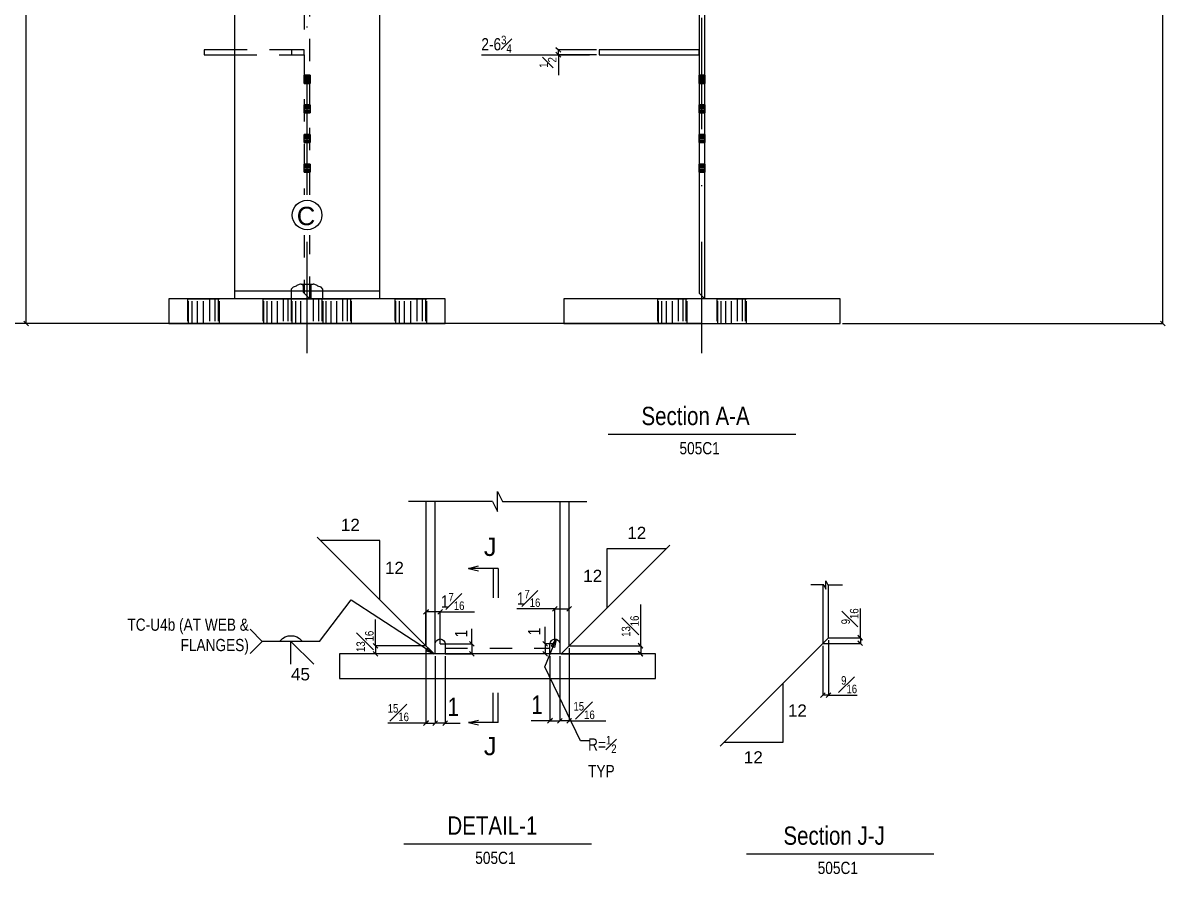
# Model space of a CAD drawing. Extents: x -282 to 52, y -129 to 139.
# Drawn here: x -126.1 to -10.3, y -95.8 to -9.5 of the extents above; entities that cross this region are included whole.
import ezdxf
from ezdxf.enums import TextEntityAlignment as Align

# ---------------------------------------------------------------- set-up
doc = ezdxf.new("R2010")
doc.units = 0
doc.header["$LTSCALE"] = 112.931405
doc.header["$MEASUREMENT"] = 0
doc.linetypes.add('SDS2_5', pattern=[0.04, 0.02, -0.02])
doc.linetypes.add('SDS2_6', pattern=[0.2, 0.1, -0.05, 0, -0.05])
for name, color, linetype in [('OUTLINE', 7, 'CONTINUOUS'), ('SYSTEM_ANNOTATION', 7, 'CONTINUOUS'), ('USER_ANNOTATION', 7, 'CONTINUOUS')]:
    doc.layers.add(name, color=color, linetype=linetype)
doc.styles.add('ARIAL', font='arial.ttf', dxfattribs={"height": 0.2})
doc.styles.add('ARIAL_1', font='arial.ttf', dxfattribs={"width": 0.8, "height": 0.2})

msp = doc.modelspace()

# ---------------------------------------------------------------- linework, layer by layer
at = {"layer": 'OUTLINE', "color": 2, "linetype": 'CONTINUOUS'}
for p, q in [((-104.61, 98.12), (-104.61, -36.69)), ((-89.91, -36.69), (-89.91, 98.12)), ((-56.97, -37.5), (-56.97, 98.12)), ((-57.56, 45.25), (-57.56, -36.91)), ((-107.68, -12.25), (-107.68, -12.75)), ((-104.61, -12.25), (-107.68, -12.25)), ((-67.68, -12.25), (-67.68, -12.75)), ((-57.56, -12.25), (-67.68, -12.25)), ((-57.56, -12.75), (-57.56, -12.25)), ((-107.68, -12.75), (-104.61, -12.75)), ((-67.68, -12.75), (-57.56, -12.75)), ((-97.56, -14.84), (-97.56, -14.84)), ((-96.96, -14.84), (-96.97, -14.84)), ((-57.56, -14.84), (-57.56, -14.84)), ((-56.96, -14.84), (-56.97, -14.84)), ((-97.56, -15.66), (-97.56, -15.66)), ((-96.97, -15.66), (-96.96, -15.66)), ((-57.56, -15.66), (-57.56, -15.66)), ((-56.97, -15.66), (-56.96, -15.66)), ((-97.56, -17.84), (-97.56, -17.84)), ((-96.96, -17.84), (-96.97, -17.84)), ((-57.56, -17.84), (-57.56, -17.84)), ((-56.96, -17.84), (-56.97, -17.84)), ((-97.56, -18.66), (-97.56, -18.66)), ((-96.97, -18.66), (-96.96, -18.66)), ((-57.56, -18.66), (-57.56, -18.66)), ((-56.97, -18.66), (-56.96, -18.66)), ((-97.56, -20.84), (-97.56, -20.84)), ((-97.56, -21.66), (-97.56, -21.66)), ((-96.96, -20.84), (-96.97, -20.84)), ((-96.97, -21.66), (-96.96, -21.66)), ((-57.56, -20.84), (-57.56, -20.84)), ((-57.56, -21.66), (-57.56, -21.66)), ((-56.96, -20.84), (-56.97, -20.84)), ((-56.97, -21.66), (-56.96, -21.66)), ((-97.56, -23.84), (-97.56, -23.84)), ((-96.96, -23.84), (-96.97, -23.84)), ((-57.56, -23.84), (-57.56, -23.84)), ((-56.96, -23.84), (-56.97, -23.84)), ((-97.56, -24.66), (-97.56, -24.66)), ((-96.97, -24.66), (-96.96, -24.66)), ((-57.56, -24.66), (-57.56, -24.66)), ((-56.97, -24.66), (-56.96, -24.66)), ((-104.61, -36.69), (-89.91, -36.69)), ((-104.61, -36.69), (-104.61, -37.5)), ((-89.91, -37.5), (-89.91, -36.69)), ((-57.56, -36.91), (-56.97, -37.5)), ((-111.26, -37.5), (-111.26, -40)), ((-83.26, -37.5), (-111.26, -37.5)), ((-109.39, -37.49), (-109.39, -37.5)), ((-106.14, -37.5), (-106.14, -37.49)), ((-101.76, -37.49), (-101.76, -37.5)), ((-98.89, -37.49), (-98.89, -37.5)), ((-98.76, -37.5), (-98.76, -37.49)), ((-95.76, -37.49), (-95.76, -37.5)), ((-95.64, -37.5), (-95.64, -37.49)), ((-92.76, -37.5), (-92.76, -37.49)), ((-88.39, -37.49), (-88.39, -37.5)), ((-85.14, -37.5), (-85.14, -37.49)), ((-83.26, -40), (-83.26, -37.5)), ((-71.26, -37.5), (-71.26, -40)), ((-43.26, -37.5), (-71.26, -37.5)), ((-61.76, -37.49), (-61.76, -37.5)), ((-58.76, -37.5), (-58.76, -37.49)), ((-55.76, -37.49), (-55.76, -37.5)), ((-52.76, -37.5), (-52.76, -37.49)), ((-43.26, -40), (-43.26, -37.5)), ((-111.26, -40), (-83.26, -40)), ((-109.39, -40), (-109.39, -40.01)), ((-106.14, -40.01), (-106.14, -40)), ((-101.76, -40), (-101.76, -40.01)), ((-98.89, -40), (-98.89, -40.01)), ((-98.76, -40.01), (-98.76, -40)), ((-95.76, -40), (-95.76, -40.01)), ((-95.64, -40.01), (-95.64, -40)), ((-92.76, -40.01), (-92.76, -40)), ((-88.39, -40), (-88.39, -40.01)), ((-85.14, -40.01), (-85.14, -40)), ((-71.26, -40), (-43.26, -40)), ((-61.76, -40), (-61.76, -40.01)), ((-58.76, -40.01), (-58.76, -40)), ((-55.76, -40), (-55.76, -40.01)), ((-52.76, -40.01), (-52.76, -40))]:
    msp.add_line(p, q, dxfattribs=at)
at = {"layer": 'OUTLINE', "color": 1, "linetype": 'SDS2_5'}
for p, q in [((-97.56, 14.65), (-97.56, -12.25)), ((-96.97, -26.95), (-96.97, 14.65)), ((-98.81, -12.25), (-104.61, -12.25)), ((-98.81, -12.75), (-98.81, -12.25)), ((-97.56, -12.25), (-98.81, -12.25)), ((-97.56, -12.75), (-97.56, -12.25)), ((-104.61, -12.75), (-98.81, -12.75)), ((-98.81, -12.75), (-97.56, -12.75)), ((-97.56, -12.75), (-97.56, -26.95)), ((-97.56, -14.87), (-97.56, -14.84)), ((-96.97, -14.84), (-97.56, -14.84)), ((-97.56, -14.96), (-97.56, -14.87)), ((-97.56, -14.87), (-97.56, -14.87)), ((-97.56, -14.87), (-96.97, -14.87)), ((-97.56, -15.09), (-97.56, -14.96)), ((-97.56, -14.96), (-97.56, -14.96)), ((-97.56, -14.96), (-96.97, -14.96)), ((-96.97, -14.87), (-96.96, -14.87)), ((-96.97, -14.96), (-96.96, -14.96)), ((-96.96, -14.84), (-96.96, -14.87)), ((-96.96, -14.87), (-96.96, -14.96)), ((-96.96, -14.96), (-96.96, -15.09)), ((-57.56, -14.87), (-57.56, -14.84)), ((-56.97, -14.84), (-57.56, -14.84)), ((-57.56, -14.96), (-57.56, -14.87)), ((-57.56, -14.87), (-57.56, -14.87)), ((-57.56, -14.87), (-56.97, -14.87)), ((-57.56, -15.09), (-57.56, -14.96)), ((-57.56, -14.96), (-57.56, -14.96)), ((-57.56, -14.96), (-56.97, -14.96)), ((-56.97, -14.87), (-56.96, -14.87)), ((-56.97, -14.96), (-56.96, -14.96)), ((-56.96, -14.84), (-56.96, -14.87)), ((-56.96, -14.87), (-56.96, -14.96)), ((-56.96, -14.96), (-56.96, -15.09)), ((-97.56, -15.25), (-97.56, -15.09)), ((-97.56, -15.09), (-97.56, -15.09)), ((-97.56, -15.09), (-96.97, -15.09)), ((-96.97, -15.25), (-97.56, -15.25)), ((-97.56, -15.25), (-97.56, -15.25)), ((-97.56, -15.41), (-97.56, -15.25)), ((-97.56, -15.54), (-97.56, -15.41)), ((-96.97, -15.41), (-97.56, -15.41)), ((-97.56, -15.41), (-97.56, -15.41)), ((-97.56, -15.63), (-97.56, -15.54)), ((-96.97, -15.54), (-97.56, -15.54)), ((-97.56, -15.54), (-97.56, -15.54)), ((-97.56, -15.66), (-97.56, -15.63)), ((-96.97, -15.63), (-97.56, -15.63)), ((-97.56, -15.63), (-97.56, -15.63)), ((-97.56, -15.66), (-96.97, -15.66)), ((-96.97, -15.09), (-96.96, -15.09)), ((-96.96, -15.25), (-96.97, -15.25)), ((-96.96, -15.41), (-96.97, -15.41)), ((-96.96, -15.54), (-96.97, -15.54)), ((-96.96, -15.63), (-96.97, -15.63)), ((-96.96, -15.09), (-96.96, -15.25)), ((-96.96, -15.25), (-96.96, -15.41)), ((-96.96, -15.41), (-96.96, -15.54)), ((-96.96, -15.54), (-96.96, -15.63)), ((-96.96, -15.63), (-96.96, -15.66)), ((-57.56, -15.25), (-57.56, -15.09)), ((-57.56, -15.09), (-57.56, -15.09)), ((-57.56, -15.09), (-56.97, -15.09)), ((-56.97, -15.25), (-57.56, -15.25)), ((-57.56, -15.25), (-57.56, -15.25)), ((-57.56, -15.41), (-57.56, -15.25)), ((-57.56, -15.54), (-57.56, -15.41)), ((-56.97, -15.41), (-57.56, -15.41)), ((-57.56, -15.41), (-57.56, -15.41)), ((-57.56, -15.63), (-57.56, -15.54)), ((-56.97, -15.54), (-57.56, -15.54)), ((-57.56, -15.54), (-57.56, -15.54)), ((-57.56, -15.66), (-57.56, -15.63)), ((-56.97, -15.63), (-57.56, -15.63)), ((-57.56, -15.63), (-57.56, -15.63)), ((-57.56, -15.66), (-56.97, -15.66)), ((-56.97, -15.09), (-56.96, -15.09)), ((-56.96, -15.25), (-56.97, -15.25)), ((-56.96, -15.41), (-56.97, -15.41)), ((-56.96, -15.54), (-56.97, -15.54)), ((-56.96, -15.63), (-56.97, -15.63)), ((-56.96, -15.09), (-56.96, -15.25)), ((-56.96, -15.25), (-56.96, -15.41)), ((-56.96, -15.41), (-56.96, -15.54)), ((-56.96, -15.54), (-56.96, -15.63)), ((-56.96, -15.63), (-56.96, -15.66)), ((-97.56, -17.87), (-97.56, -17.84)), ((-96.97, -17.84), (-97.56, -17.84)), ((-97.56, -17.96), (-97.56, -17.87)), ((-97.56, -17.87), (-97.56, -17.87)), ((-97.56, -17.87), (-96.97, -17.87)), ((-97.56, -18.09), (-97.56, -17.96)), ((-97.56, -17.96), (-97.56, -17.96)), ((-97.56, -17.96), (-96.97, -17.96)), ((-97.56, -18.25), (-97.56, -18.09)), ((-97.56, -18.09), (-97.56, -18.09)), ((-97.56, -18.09), (-96.97, -18.09)), ((-96.97, -18.25), (-97.56, -18.25)), ((-97.56, -18.25), (-97.56, -18.25)), ((-97.56, -18.41), (-97.56, -18.25)), ((-97.56, -18.54), (-97.56, -18.41)), ((-96.97, -18.41), (-97.56, -18.41)), ((-97.56, -18.41), (-97.56, -18.41)), ((-96.97, -17.87), (-96.96, -17.87)), ((-96.97, -17.96), (-96.96, -17.96)), ((-96.97, -18.09), (-96.96, -18.09)), ((-96.96, -18.25), (-96.97, -18.25)), ((-96.96, -18.41), (-96.97, -18.41)), ((-96.96, -17.84), (-96.96, -17.87)), ((-96.96, -17.87), (-96.96, -17.96)), ((-96.96, -17.96), (-96.96, -18.09)), ((-96.96, -18.09), (-96.96, -18.25)), ((-96.96, -18.25), (-96.96, -18.41)), ((-96.96, -18.41), (-96.96, -18.54)), ((-57.56, -17.87), (-57.56, -17.84)), ((-56.97, -17.84), (-57.56, -17.84)), ((-57.56, -17.96), (-57.56, -17.87)), ((-57.56, -17.87), (-57.56, -17.87)), ((-57.56, -17.87), (-56.97, -17.87)), ((-57.56, -18.09), (-57.56, -17.96)), ((-57.56, -17.96), (-57.56, -17.96)), ((-57.56, -17.96), (-56.97, -17.96)), ((-57.56, -18.25), (-57.56, -18.09)), ((-57.56, -18.09), (-57.56, -18.09)), ((-57.56, -18.09), (-56.97, -18.09)), ((-56.97, -18.25), (-57.56, -18.25)), ((-57.56, -18.25), (-57.56, -18.25)), ((-57.56, -18.41), (-57.56, -18.25)), ((-57.56, -18.54), (-57.56, -18.41)), ((-56.97, -18.41), (-57.56, -18.41)), ((-57.56, -18.41), (-57.56, -18.41)), ((-56.97, -17.87), (-56.96, -17.87)), ((-56.97, -17.96), (-56.96, -17.96)), ((-56.97, -18.09), (-56.96, -18.09)), ((-56.96, -18.25), (-56.97, -18.25)), ((-56.96, -18.41), (-56.97, -18.41)), ((-56.96, -17.84), (-56.96, -17.87)), ((-56.96, -17.87), (-56.96, -17.96)), ((-56.96, -17.96), (-56.96, -18.09)), ((-56.96, -18.09), (-56.96, -18.25)), ((-56.96, -18.25), (-56.96, -18.41)), ((-56.96, -18.41), (-56.96, -18.54)), ((-97.56, -18.63), (-97.56, -18.54)), ((-96.97, -18.54), (-97.56, -18.54)), ((-97.56, -18.54), (-97.56, -18.54)), ((-97.56, -18.66), (-97.56, -18.63)), ((-96.97, -18.63), (-97.56, -18.63)), ((-97.56, -18.63), (-97.56, -18.63)), ((-97.56, -18.66), (-96.97, -18.66)), ((-96.96, -18.54), (-96.97, -18.54)), ((-96.96, -18.63), (-96.97, -18.63)), ((-96.96, -18.54), (-96.96, -18.63)), ((-96.96, -18.63), (-96.96, -18.66)), ((-57.56, -18.63), (-57.56, -18.54)), ((-56.97, -18.54), (-57.56, -18.54)), ((-57.56, -18.54), (-57.56, -18.54)), ((-57.56, -18.66), (-57.56, -18.63)), ((-56.97, -18.63), (-57.56, -18.63)), ((-57.56, -18.63), (-57.56, -18.63)), ((-57.56, -18.66), (-56.97, -18.66)), ((-56.96, -18.54), (-56.97, -18.54)), ((-56.96, -18.63), (-56.97, -18.63)), ((-56.96, -18.54), (-56.96, -18.63)), ((-56.96, -18.63), (-56.96, -18.66)), ((-97.56, -20.87), (-97.56, -20.84)), ((-96.97, -20.84), (-97.56, -20.84)), ((-97.56, -20.96), (-97.56, -20.87)), ((-97.56, -20.87), (-97.56, -20.87)), ((-97.56, -20.87), (-96.97, -20.87)), ((-97.56, -21.09), (-97.56, -20.96)), ((-97.56, -20.96), (-97.56, -20.96)), ((-97.56, -20.96), (-96.97, -20.96)), ((-97.56, -21.25), (-97.56, -21.09)), ((-97.56, -21.09), (-97.56, -21.09)), ((-97.56, -21.09), (-96.97, -21.09)), ((-96.97, -21.25), (-97.56, -21.25)), ((-97.56, -21.25), (-97.56, -21.25)), ((-97.56, -21.41), (-97.56, -21.25)), ((-97.56, -21.54), (-97.56, -21.41)), ((-96.97, -21.41), (-97.56, -21.41)), ((-97.56, -21.41), (-97.56, -21.41)), ((-97.56, -21.63), (-97.56, -21.54)), ((-96.97, -21.54), (-97.56, -21.54)), ((-97.56, -21.54), (-97.56, -21.54)), ((-97.56, -21.66), (-97.56, -21.63)), ((-96.97, -21.63), (-97.56, -21.63)), ((-97.56, -21.63), (-97.56, -21.63)), ((-97.56, -21.66), (-96.97, -21.66)), ((-96.97, -20.87), (-96.96, -20.87)), ((-96.97, -20.96), (-96.96, -20.96)), ((-96.97, -21.09), (-96.96, -21.09)), ((-96.96, -21.25), (-96.97, -21.25)), ((-96.96, -21.41), (-96.97, -21.41)), ((-96.96, -21.54), (-96.97, -21.54)), ((-96.96, -21.63), (-96.97, -21.63)), ((-96.96, -20.84), (-96.96, -20.87)), ((-96.96, -20.87), (-96.96, -20.96)), ((-96.96, -20.96), (-96.96, -21.09)), ((-96.96, -21.09), (-96.96, -21.25)), ((-96.96, -21.25), (-96.96, -21.41)), ((-96.96, -21.41), (-96.96, -21.54)), ((-96.96, -21.54), (-96.96, -21.63)), ((-96.96, -21.63), (-96.96, -21.66)), ((-57.56, -20.87), (-57.56, -20.84)), ((-56.97, -20.84), (-57.56, -20.84)), ((-57.56, -20.96), (-57.56, -20.87)), ((-57.56, -20.87), (-57.56, -20.87)), ((-57.56, -20.87), (-56.97, -20.87)), ((-57.56, -21.09), (-57.56, -20.96)), ((-57.56, -20.96), (-57.56, -20.96)), ((-57.56, -20.96), (-56.97, -20.96)), ((-57.56, -21.25), (-57.56, -21.09)), ((-57.56, -21.09), (-57.56, -21.09)), ((-57.56, -21.09), (-56.97, -21.09)), ((-56.97, -21.25), (-57.56, -21.25)), ((-57.56, -21.25), (-57.56, -21.25)), ((-57.56, -21.41), (-57.56, -21.25)), ((-57.56, -21.54), (-57.56, -21.41)), ((-56.97, -21.41), (-57.56, -21.41)), ((-57.56, -21.41), (-57.56, -21.41)), ((-57.56, -21.63), (-57.56, -21.54)), ((-56.97, -21.54), (-57.56, -21.54)), ((-57.56, -21.54), (-57.56, -21.54)), ((-57.56, -21.66), (-57.56, -21.63)), ((-56.97, -21.63), (-57.56, -21.63)), ((-57.56, -21.63), (-57.56, -21.63)), ((-57.56, -21.66), (-56.97, -21.66)), ((-56.97, -20.87), (-56.96, -20.87)), ((-56.97, -20.96), (-56.96, -20.96)), ((-56.97, -21.09), (-56.96, -21.09)), ((-56.96, -21.25), (-56.97, -21.25)), ((-56.96, -21.41), (-56.97, -21.41)), ((-56.96, -21.54), (-56.97, -21.54)), ((-56.96, -21.63), (-56.97, -21.63)), ((-56.96, -20.84), (-56.96, -20.87)), ((-56.96, -20.87), (-56.96, -20.96)), ((-56.96, -20.96), (-56.96, -21.09)), ((-56.96, -21.09), (-56.96, -21.25)), ((-56.96, -21.25), (-56.96, -21.41)), ((-56.96, -21.41), (-56.96, -21.54)), ((-56.96, -21.54), (-56.96, -21.63)), ((-56.96, -21.63), (-56.96, -21.66)), ((-97.56, -23.87), (-97.56, -23.84)), ((-96.97, -23.84), (-97.56, -23.84)), ((-97.56, -23.96), (-97.56, -23.87)), ((-97.56, -23.87), (-97.56, -23.87)), ((-97.56, -23.87), (-96.97, -23.87)), ((-97.56, -24.09), (-97.56, -23.96)), ((-97.56, -23.96), (-97.56, -23.96)), ((-97.56, -23.96), (-96.97, -23.96)), ((-97.56, -24.25), (-97.56, -24.09)), ((-97.56, -24.09), (-97.56, -24.09)), ((-97.56, -24.09), (-96.97, -24.09)), ((-96.97, -24.25), (-97.56, -24.25)), ((-97.56, -24.25), (-97.56, -24.25)), ((-97.56, -24.41), (-97.56, -24.25)), ((-96.97, -23.87), (-96.96, -23.87)), ((-96.97, -23.96), (-96.96, -23.96)), ((-96.97, -24.09), (-96.96, -24.09)), ((-96.96, -24.25), (-96.97, -24.25)), ((-96.96, -23.84), (-96.96, -23.87)), ((-96.96, -23.87), (-96.96, -23.96)), ((-96.96, -23.96), (-96.96, -24.09)), ((-96.96, -24.09), (-96.96, -24.25)), ((-96.96, -24.25), (-96.96, -24.41)), ((-57.56, -23.87), (-57.56, -23.84)), ((-56.97, -23.84), (-57.56, -23.84)), ((-57.56, -23.96), (-57.56, -23.87)), ((-57.56, -23.87), (-57.56, -23.87)), ((-57.56, -23.87), (-56.97, -23.87)), ((-57.56, -24.09), (-57.56, -23.96)), ((-57.56, -23.96), (-57.56, -23.96)), ((-57.56, -23.96), (-56.97, -23.96)), ((-57.56, -24.25), (-57.56, -24.09)), ((-57.56, -24.09), (-57.56, -24.09)), ((-57.56, -24.09), (-56.97, -24.09)), ((-56.97, -24.25), (-57.56, -24.25)), ((-57.56, -24.25), (-57.56, -24.25)), ((-57.56, -24.41), (-57.56, -24.25)), ((-56.97, -23.87), (-56.96, -23.87)), ((-56.97, -23.96), (-56.96, -23.96)), ((-56.97, -24.09), (-56.96, -24.09)), ((-56.96, -24.25), (-56.97, -24.25)), ((-56.96, -23.84), (-56.96, -23.87)), ((-56.96, -23.87), (-56.96, -23.96)), ((-56.96, -23.96), (-56.96, -24.09)), ((-56.96, -24.09), (-56.96, -24.25)), ((-56.96, -24.25), (-56.96, -24.41)), ((-97.56, -24.54), (-97.56, -24.41)), ((-96.97, -24.41), (-97.56, -24.41)), ((-97.56, -24.41), (-97.56, -24.41)), ((-97.56, -24.63), (-97.56, -24.54)), ((-96.97, -24.54), (-97.56, -24.54)), ((-97.56, -24.54), (-97.56, -24.54)), ((-97.56, -24.66), (-97.56, -24.63)), ((-96.97, -24.63), (-97.56, -24.63)), ((-97.56, -24.63), (-97.56, -24.63)), ((-97.56, -24.66), (-96.97, -24.66)), ((-96.96, -24.41), (-96.97, -24.41)), ((-96.96, -24.54), (-96.97, -24.54)), ((-96.96, -24.63), (-96.97, -24.63)), ((-96.96, -24.41), (-96.96, -24.54)), ((-96.96, -24.54), (-96.96, -24.63)), ((-96.96, -24.63), (-96.96, -24.66)), ((-57.56, -24.54), (-57.56, -24.41)), ((-56.97, -24.41), (-57.56, -24.41)), ((-57.56, -24.41), (-57.56, -24.41)), ((-57.56, -24.63), (-57.56, -24.54)), ((-56.97, -24.54), (-57.56, -24.54)), ((-57.56, -24.54), (-57.56, -24.54)), ((-57.56, -24.66), (-57.56, -24.63)), ((-56.97, -24.63), (-57.56, -24.63)), ((-57.56, -24.63), (-57.56, -24.63)), ((-57.56, -24.66), (-56.97, -24.66)), ((-56.96, -24.41), (-56.97, -24.41)), ((-56.96, -24.54), (-56.97, -24.54)), ((-56.96, -24.63), (-56.97, -24.63)), ((-56.96, -24.41), (-56.96, -24.54)), ((-56.96, -24.54), (-56.96, -24.63)), ((-56.96, -24.63), (-56.96, -24.66)), ((-97.56, -31.05), (-97.56, -36.91)), ((-96.97, -37.5), (-96.97, -31.05)), ((-98.67, -36.31), (-98.86, -36.5)), ((-98.86, -36.5), (-98.86, -37.5)), ((-98.37, -36.22), (-98.67, -36.31)), ((-98.29, -36.15), (-98.37, -36.22)), ((-98.05, -36.04), (-98.29, -36.15)), ((-97.94, -36.02), (-98.05, -36.04)), ((-97.86, -36), (-97.94, -36.02)), ((-97.73, -36.04), (-97.86, -36)), ((-97.86, -36), (-96.66, -36)), ((-97.66, -36.12), (-97.73, -36.04)), ((-97.65, -36.15), (-97.66, -36.12)), ((-97.63, -36.31), (-97.65, -36.15)), ((-97.62, -36.5), (-97.63, -36.31)), ((-97.62, -36.69), (-97.62, -36.5)), ((-97.62, -36.85), (-97.62, -36.69)), ((-96.97, -37.49), (-97.62, -36.85)), ((-96.88, -36.15), (-96.9, -36.31)), ((-96.9, -36.31), (-96.9, -36.5)), ((-96.9, -36.5), (-96.9, -36.69)), ((-96.9, -36.69), (-96.9, -37.49)), ((-96.87, -36.12), (-96.88, -36.15)), ((-96.79, -36.04), (-96.87, -36.12)), ((-96.66, -36), (-96.79, -36.04)), ((-96.58, -36.02), (-96.66, -36)), ((-96.47, -36.04), (-96.58, -36.02)), ((-96.23, -36.15), (-96.47, -36.04)), ((-96.16, -36.22), (-96.23, -36.15)), ((-95.85, -36.31), (-96.16, -36.22)), ((-95.66, -36.5), (-95.85, -36.31)), ((-95.66, -37.5), (-95.66, -36.5)), ((-109.39, -37.49), (-109.26, -37.49)), ((-109.39, -37.5), (-109.39, -40)), ((-109.26, -37.5), (-109.26, -37.49)), ((-109.26, -37.49), (-108.91, -37.49)), ((-109.26, -40), (-109.26, -37.5)), ((-108.91, -37.5), (-108.91, -37.49)), ((-108.91, -37.49), (-108.38, -37.49)), ((-108.91, -40), (-108.91, -37.5)), ((-108.38, -37.5), (-108.38, -37.49)), ((-108.38, -37.49), (-107.76, -37.49)), ((-108.38, -40), (-108.38, -37.5)), ((-107.76, -37.5), (-107.76, -37.49)), ((-107.76, -37.49), (-107.14, -37.49)), ((-107.76, -40), (-107.76, -37.5)), ((-107.14, -37.49), (-107.14, -37.5)), ((-107.14, -37.49), (-106.61, -37.49)), ((-107.14, -37.5), (-107.14, -40)), ((-106.61, -37.49), (-106.61, -37.5)), ((-106.61, -37.49), (-106.26, -37.49)), ((-106.61, -37.5), (-106.61, -40)), ((-106.26, -37.49), (-106.26, -37.5)), ((-106.26, -37.49), (-106.14, -37.49)), ((-106.26, -37.5), (-106.26, -40)), ((-106.14, -40), (-106.14, -37.5)), ((-101.76, -37.49), (-101.65, -37.49)), ((-101.76, -37.5), (-101.76, -40)), ((-101.65, -37.5), (-101.65, -37.49)), ((-101.65, -37.49), (-101.32, -37.49)), ((-101.65, -40), (-101.65, -37.5)), ((-101.32, -37.5), (-101.32, -37.49)), ((-101.32, -37.49), (-100.84, -37.49)), ((-101.32, -40), (-101.32, -37.5)), ((-100.84, -37.5), (-100.84, -37.49)), ((-100.84, -37.49), (-100.26, -37.49)), ((-100.84, -40), (-100.84, -37.5)), ((-100.26, -37.5), (-100.26, -37.49)), ((-100.26, -37.49), (-99.69, -37.49)), ((-100.26, -40), (-100.26, -37.5)), ((-99.69, -37.49), (-99.69, -37.5)), ((-99.69, -37.49), (-99.2, -37.49)), ((-99.69, -37.5), (-99.69, -40)), ((-99.2, -37.49), (-99.2, -37.5)), ((-99.2, -37.49), (-98.88, -37.49)), ((-99.2, -37.5), (-99.2, -40)), ((-98.89, -37.49), (-98.76, -37.49)), ((-98.89, -37.5), (-98.89, -40)), ((-98.88, -37.49), (-98.88, -37.5)), ((-98.88, -37.49), (-98.76, -37.49)), ((-98.88, -37.5), (-98.88, -40)), ((-98.76, -37.5), (-98.76, -37.49)), ((-98.76, -37.49), (-98.41, -37.49)), ((-98.76, -40), (-98.76, -37.5)), ((-98.76, -40), (-98.76, -37.5)), ((-98.41, -37.5), (-98.41, -37.49)), ((-98.41, -37.49), (-97.88, -37.49)), ((-98.41, -40), (-98.41, -37.5)), ((-97.88, -37.5), (-97.88, -37.49)), ((-97.88, -37.49), (-97.26, -37.49)), ((-97.88, -40), (-97.88, -37.5)), ((-97.26, -37.5), (-97.26, -37.49)), ((-97.26, -37.49), (-96.64, -37.49)), ((-97.26, -40), (-97.26, -37.5)), ((-96.97, -37.5), (-96.97, -37.49)), ((-96.9, -37.49), (-96.9, -37.5)), ((-96.64, -37.49), (-96.64, -37.5)), ((-96.64, -37.49), (-96.11, -37.49)), ((-96.64, -37.5), (-96.64, -40)), ((-96.11, -37.49), (-96.11, -37.5)), ((-96.11, -37.49), (-95.76, -37.49)), ((-96.11, -37.5), (-96.11, -40)), ((-95.76, -37.49), (-95.76, -37.5)), ((-95.76, -37.49), (-95.64, -37.49)), ((-95.76, -37.49), (-95.65, -37.49)), ((-95.76, -37.5), (-95.76, -40)), ((-95.76, -37.5), (-95.76, -40)), ((-95.65, -37.5), (-95.65, -37.49)), ((-95.65, -37.49), (-95.32, -37.49)), ((-95.65, -40), (-95.65, -37.5)), ((-95.64, -40), (-95.64, -37.5)), ((-95.32, -37.5), (-95.32, -37.49)), ((-95.32, -37.49), (-94.84, -37.49)), ((-95.32, -40), (-95.32, -37.5)), ((-94.84, -37.5), (-94.84, -37.49)), ((-94.84, -37.49), (-94.26, -37.49)), ((-94.84, -40), (-94.84, -37.5)), ((-94.26, -37.5), (-94.26, -37.49)), ((-94.26, -37.49), (-93.69, -37.49)), ((-94.26, -40), (-94.26, -37.5)), ((-93.69, -37.49), (-93.69, -37.5)), ((-93.69, -37.49), (-93.2, -37.49)), ((-93.69, -37.5), (-93.69, -40)), ((-93.2, -37.49), (-93.2, -37.5)), ((-93.2, -37.49), (-92.88, -37.49)), ((-93.2, -37.5), (-93.2, -40)), ((-92.88, -37.49), (-92.88, -37.5)), ((-92.88, -37.49), (-92.76, -37.49)), ((-92.88, -37.5), (-92.88, -40)), ((-92.76, -40), (-92.76, -37.5)), ((-88.39, -37.49), (-88.26, -37.49)), ((-88.39, -37.5), (-88.39, -40)), ((-88.26, -37.5), (-88.26, -37.49)), ((-88.26, -37.49), (-87.91, -37.49)), ((-88.26, -40), (-88.26, -37.5)), ((-87.91, -37.5), (-87.91, -37.49)), ((-87.91, -37.49), (-87.38, -37.49)), ((-87.91, -40), (-87.91, -37.5)), ((-87.38, -37.5), (-87.38, -37.49)), ((-87.38, -37.49), (-86.76, -37.49)), ((-87.38, -40), (-87.38, -37.5)), ((-86.76, -37.5), (-86.76, -37.49)), ((-86.76, -37.49), (-86.14, -37.49)), ((-86.76, -40), (-86.76, -37.5)), ((-86.14, -37.49), (-86.14, -37.5)), ((-86.14, -37.49), (-85.61, -37.49)), ((-86.14, -37.5), (-86.14, -40)), ((-85.61, -37.49), (-85.61, -37.5)), ((-85.61, -37.49), (-85.26, -37.49)), ((-85.61, -37.5), (-85.61, -40)), ((-85.26, -37.49), (-85.26, -37.5)), ((-85.26, -37.49), (-85.14, -37.49)), ((-85.26, -37.5), (-85.26, -40)), ((-85.14, -40), (-85.14, -37.5)), ((-61.76, -37.49), (-61.65, -37.49)), ((-61.76, -37.5), (-61.76, -40)), ((-61.65, -37.5), (-61.65, -37.49)), ((-61.65, -37.49), (-61.32, -37.49)), ((-61.65, -40), (-61.65, -37.5)), ((-61.32, -37.5), (-61.32, -37.49)), ((-61.32, -37.49), (-60.84, -37.49)), ((-61.32, -40), (-61.32, -37.5)), ((-60.84, -37.5), (-60.84, -37.49)), ((-60.84, -37.49), (-60.26, -37.49)), ((-60.84, -40), (-60.84, -37.5)), ((-60.26, -37.5), (-60.26, -37.49)), ((-60.26, -37.49), (-59.69, -37.49)), ((-60.26, -40), (-60.26, -37.5)), ((-59.69, -37.49), (-59.69, -37.5)), ((-59.69, -37.49), (-59.2, -37.49)), ((-59.69, -37.5), (-59.69, -40)), ((-59.2, -37.49), (-59.2, -37.5)), ((-59.2, -37.49), (-58.88, -37.49)), ((-59.2, -37.5), (-59.2, -40)), ((-58.88, -37.49), (-58.88, -37.5)), ((-58.88, -37.49), (-58.76, -37.49)), ((-58.88, -37.5), (-58.88, -40)), ((-58.76, -40), (-58.76, -37.5)), ((-55.76, -37.49), (-55.65, -37.49)), ((-55.76, -37.5), (-55.76, -40)), ((-55.65, -37.5), (-55.65, -37.49)), ((-55.65, -37.49), (-55.32, -37.49)), ((-55.65, -40), (-55.65, -37.5)), ((-55.32, -37.5), (-55.32, -37.49)), ((-55.32, -37.49), (-54.84, -37.49)), ((-55.32, -40), (-55.32, -37.5)), ((-54.84, -37.5), (-54.84, -37.49)), ((-54.84, -37.49), (-54.26, -37.49)), ((-54.84, -40), (-54.84, -37.5)), ((-54.26, -37.5), (-54.26, -37.49)), ((-54.26, -37.49), (-53.69, -37.49)), ((-54.26, -40), (-54.26, -37.5)), ((-53.69, -37.49), (-53.69, -37.5)), ((-53.69, -37.49), (-53.2, -37.49)), ((-53.69, -37.5), (-53.69, -40)), ((-53.2, -37.49), (-53.2, -37.5)), ((-53.2, -37.49), (-52.88, -37.49)), ((-53.2, -37.5), (-53.2, -40)), ((-52.88, -37.49), (-52.88, -37.5)), ((-52.88, -37.49), (-52.76, -37.49)), ((-52.88, -37.5), (-52.88, -40)), ((-52.76, -40), (-52.76, -37.5)), ((-109.26, -40.01), (-109.39, -40.01)), ((-109.26, -40.01), (-109.26, -40)), ((-108.91, -40.01), (-109.26, -40.01)), ((-108.91, -40.01), (-108.91, -40)), ((-108.38, -40.01), (-108.91, -40.01)), ((-108.38, -40.01), (-108.38, -40)), ((-107.76, -40.01), (-108.38, -40.01)), ((-107.76, -40.01), (-107.76, -40)), ((-107.14, -40.01), (-107.76, -40.01)), ((-107.14, -40), (-107.14, -40.01)), ((-106.61, -40.01), (-107.14, -40.01)), ((-106.61, -40), (-106.61, -40.01)), ((-106.26, -40.01), (-106.61, -40.01)), ((-106.26, -40), (-106.26, -40.01)), ((-106.14, -40.01), (-106.26, -40.01)), ((-101.65, -40.01), (-101.76, -40.01)), ((-101.65, -40.01), (-101.65, -40)), ((-101.32, -40.01), (-101.65, -40.01)), ((-101.32, -40.01), (-101.32, -40)), ((-100.84, -40.01), (-101.32, -40.01)), ((-100.84, -40.01), (-100.84, -40)), ((-100.26, -40.01), (-100.84, -40.01)), ((-100.26, -40.01), (-100.26, -40)), ((-99.69, -40.01), (-100.26, -40.01)), ((-99.69, -40), (-99.69, -40.01)), ((-99.2, -40.01), (-99.69, -40.01)), ((-99.2, -40), (-99.2, -40.01)), ((-98.88, -40.01), (-99.2, -40.01)), ((-98.76, -40.01), (-98.89, -40.01)), ((-98.88, -40), (-98.88, -40.01)), ((-98.76, -40.01), (-98.88, -40.01)), ((-98.76, -40.01), (-98.76, -40)), ((-98.41, -40.01), (-98.76, -40.01)), ((-98.41, -40.01), (-98.41, -40)), ((-97.88, -40.01), (-98.41, -40.01)), ((-97.88, -40.01), (-97.88, -40)), ((-97.26, -40.01), (-97.88, -40.01)), ((-97.26, -40.01), (-97.26, -40)), ((-96.64, -40.01), (-97.26, -40.01)), ((-96.64, -40), (-96.64, -40.01)), ((-96.11, -40.01), (-96.64, -40.01)), ((-96.11, -40), (-96.11, -40.01)), ((-95.76, -40.01), (-96.11, -40.01)), ((-95.76, -40), (-95.76, -40.01)), ((-95.64, -40.01), (-95.76, -40.01)), ((-95.65, -40.01), (-95.76, -40.01)), ((-95.65, -40.01), (-95.65, -40)), ((-95.32, -40.01), (-95.65, -40.01)), ((-95.32, -40.01), (-95.32, -40)), ((-94.84, -40.01), (-95.32, -40.01)), ((-94.84, -40.01), (-94.84, -40)), ((-94.26, -40.01), (-94.84, -40.01)), ((-94.26, -40.01), (-94.26, -40)), ((-93.69, -40.01), (-94.26, -40.01)), ((-93.69, -40), (-93.69, -40.01)), ((-93.2, -40.01), (-93.69, -40.01)), ((-93.2, -40), (-93.2, -40.01)), ((-92.88, -40.01), (-93.2, -40.01)), ((-92.88, -40), (-92.88, -40.01)), ((-92.76, -40.01), (-92.88, -40.01)), ((-88.26, -40.01), (-88.39, -40.01)), ((-88.26, -40.01), (-88.26, -40)), ((-87.91, -40.01), (-88.26, -40.01)), ((-87.91, -40.01), (-87.91, -40)), ((-87.38, -40.01), (-87.91, -40.01)), ((-87.38, -40.01), (-87.38, -40)), ((-86.76, -40.01), (-87.38, -40.01)), ((-86.76, -40.01), (-86.76, -40)), ((-86.14, -40.01), (-86.76, -40.01)), ((-86.14, -40), (-86.14, -40.01)), ((-85.61, -40.01), (-86.14, -40.01)), ((-85.61, -40), (-85.61, -40.01)), ((-85.26, -40.01), (-85.61, -40.01)), ((-85.26, -40), (-85.26, -40.01)), ((-85.14, -40.01), (-85.26, -40.01)), ((-61.65, -40.01), (-61.76, -40.01)), ((-61.65, -40.01), (-61.65, -40)), ((-61.32, -40.01), (-61.65, -40.01)), ((-61.32, -40.01), (-61.32, -40)), ((-60.84, -40.01), (-61.32, -40.01)), ((-60.84, -40.01), (-60.84, -40)), ((-60.26, -40.01), (-60.84, -40.01)), ((-60.26, -40.01), (-60.26, -40)), ((-59.69, -40.01), (-60.26, -40.01)), ((-59.69, -40), (-59.69, -40.01)), ((-59.2, -40.01), (-59.69, -40.01)), ((-59.2, -40), (-59.2, -40.01)), ((-58.88, -40.01), (-59.2, -40.01)), ((-58.88, -40), (-58.88, -40.01)), ((-58.76, -40.01), (-58.88, -40.01)), ((-55.65, -40.01), (-55.76, -40.01)), ((-55.65, -40.01), (-55.65, -40)), ((-55.32, -40.01), (-55.65, -40.01)), ((-55.32, -40.01), (-55.32, -40)), ((-54.84, -40.01), (-55.32, -40.01)), ((-54.84, -40.01), (-54.84, -40)), ((-54.26, -40.01), (-54.84, -40.01)), ((-54.26, -40.01), (-54.26, -40)), ((-53.69, -40.01), (-54.26, -40.01)), ((-53.69, -40), (-53.69, -40.01)), ((-53.2, -40.01), (-53.69, -40.01)), ((-53.2, -40), (-53.2, -40.01)), ((-52.88, -40.01), (-53.2, -40.01)), ((-52.88, -40), (-52.88, -40.01)), ((-52.76, -40.01), (-52.88, -40.01))]:
    msp.add_line(p, q, dxfattribs=at)
at = {"layer": 'SYSTEM_ANNOTATION', "color": 1, "linetype": 'SDS2_6'}
for p, q in [((-97.26, -26.95), (-97.26, 101.75)), ((-57.26, -43), (-57.26, 101.75)), ((-97.26, -43), (-97.26, -31.05))]:
    msp.add_line(p, q, dxfattribs=at)
at = {"layer": 'SYSTEM_ANNOTATION', "color": 1, "linetype": 'CONTINUOUS'}
for p, q in [((-125.71, -40), (-125.71, 7)), ((-57.26, -40), (-279.72, -40)), ((-125.47, -40.24), (-125.95, -39.76)), ((-125.95, -39.76), (-125.71, -40)), ((-96.26, -40), (-125.71, -40)), ((-125.71, -40), (-125.47, -40.24))]:
    msp.add_line(p, q, dxfattribs=at)
at = {"layer": 'SYSTEM_ANNOTATION', "color": 3, "linetype": 'CONTINUOUS'}
msp.add_line((-66.76, -51.2), (-47.76, -51.2), dxfattribs=at)
msp.add_circle((-97.26, -29), 1.5, dxfattribs=at)
at = {"layer": 'USER_ANNOTATION', "color": 1, "linetype": 'SDS2_6'}
msp.add_line((-57.26, -43), (-57.26, 101.75), dxfattribs=at)
at = {"layer": 'USER_ANNOTATION', "color": 1, "linetype": 'CONTINUOUS'}
for p, q in [((-10.58, -40), (-10.58, 98.75)), ((-71.57, -12.49), (-72.05, -12.01)), ((-72.05, -12.01), (-71.81, -12.25)), ((-71.57, -12.99), (-72.05, -12.51)), ((-72.05, -12.51), (-71.81, -12.75)), ((-71.81, -12.75), (-71.81, -12.25)), ((-71.81, -12.25), (-71.81, -12.25)), ((-71.81, -12.25), (-71.57, -12.49)), ((-67.93, -12.25), (-71.81, -12.25)), ((-79.61, -12.75), (-79.61, -12.75)), ((-79.61, -12.75), (-75.54, -12.75)), ((-75.54, -12.75), (-68.66, -12.75)), ((-67.93, -12.75), (-71.81, -12.75)), ((-71.81, -12.75), (-71.81, -14.83)), ((-71.81, -12.75), (-71.57, -12.99)), ((-43.01, -40), (-10.58, -40)), ((-10.34, -40.24), (-10.81, -39.76)), ((-10.81, -39.76), (-10.58, -40)), ((-10.58, -40), (-10.34, -40.24)), ((-77.97, -57.03), (-77.47, -58.03)), ((-77.97, -59.03), (-77.97, -57.03)), ((-78.47, -58.03), (-87, -58.03)), ((-78.47, -58.03), (-77.97, -59.03)), ((-77.47, -58.03), (-68.93, -58.03)), ((-85.22, -72.65), (-96.23, -61.65)), ((-89.88, -62), (-95.88, -62)), ((-89.88, -67.99), (-89.88, -62)), ((-70.72, -72.65), (-60.52, -62.46)), ((-66.87, -68.8), (-66.87, -62.81)), ((-66.87, -62.81), (-60.87, -62.81)), ((-44.92, -66.49), (-46.22, -66.49)), ((-44.92, -66.49), (-44.71, -66.91)), ((-44.71, -66.08), (-44.51, -66.49)), ((-44.71, -66.91), (-44.71, -66.08)), ((-44.51, -66.49), (-43.01, -66.49)), ((-95.99, -72.21), (-92.79, -68.01)), ((-92.79, -68.01), (-92.79, -68.01)), ((-92.79, -68.01), (-84.4, -73.46)), ((-84.98, -68.99), (-85.46, -69.46)), ((-85.46, -69.46), (-85.22, -69.22)), ((-85.22, -69.22), (-84.98, -68.99)), ((-83.78, -69.22), (-85.22, -69.22)), ((-85.22, -69.22), (-85.22, -69.22)), ((-85.22, -72.65), (-85.22, -69.22)), ((-83.54, -68.99), (-84.02, -69.46)), ((-84.02, -69.46), (-83.78, -69.22)), ((-83.78, -69.22), (-83.54, -68.99)), ((-83.78, -72.46), (-83.78, -69.22)), ((-83.78, -69.22), (-80.29, -69.22)), ((-72.16, -68.91), (-76.02, -68.91)), ((-72.4, -69.15), (-71.93, -68.67)), ((-72.16, -68.91), (-72.4, -69.15)), ((-71.93, -68.67), (-72.16, -68.91)), ((-72.16, -72.46), (-72.16, -68.91)), ((-72.16, -68.91), (-70.72, -68.91)), ((-70.96, -69.15), (-70.48, -68.67)), ((-70.72, -68.91), (-70.96, -69.15)), ((-70.48, -68.67), (-70.72, -68.91)), ((-70.72, -68.91), (-70.72, -68.91)), ((-70.72, -72.46), (-70.72, -68.91)), ((-63.47, -72.65), (-63.47, -68.46)), ((-41.22, -71.85), (-41.22, -68.86)), ((-90.34, -72.65), (-90.34, -69.98)), ((-101.8, -72.21), (-103.03, -70.97)), ((-99.77, -71.92), (-99.48, -71.74)), ((-99.48, -71.74), (-99.19, -71.65)), ((-99.19, -71.65), (-98.9, -71.63)), ((-98.9, -71.63), (-98.61, -71.65)), ((-98.61, -71.65), (-98.31, -71.74)), ((-98.31, -71.74), (-98.02, -71.92)), ((-80.56, -72.46), (-80.56, -70.95)), ((-73.16, -72.46), (-73.16, -70.74)), ((-41.22, -71.85), (-41.46, -71.61)), ((-41.46, -71.61), (-40.99, -72.08)), ((-101.8, -72.21), (-103.03, -73.44)), ((-95.99, -72.21), (-101.8, -72.21)), ((-100.06, -72.21), (-99.77, -71.92)), ((-98.9, -74.53), (-98.9, -72.21)), ((-98.9, -72.21), (-96.57, -74.53)), ((-98.02, -71.92), (-97.73, -72.21)), ((-90.34, -72.65), (-90.58, -72.41)), ((-90.58, -72.41), (-90.1, -72.88)), ((-85.22, -72.65), (-90.34, -72.65)), ((-90.1, -72.88), (-90.34, -72.65)), ((-90.34, -72.65), (-90.34, -73.46)), ((-85.22, -72.9), (-85.22, -80.48)), ((-85.19, -73.16), (-85, -72.86)), ((-85, -72.86), (-84.4, -73.46)), ((-83.78, -72.46), (-80.56, -72.46)), ((-80.56, -72.46), (-80.8, -72.23)), ((-80.8, -72.23), (-80.33, -72.7)), ((-80.33, -72.7), (-80.56, -72.46)), ((-80.56, -72.46), (-80.56, -73.46)), ((-73.16, -72.46), (-73.39, -72.23)), ((-73.39, -72.23), (-72.92, -72.7)), ((-73.17, -74.77), (-72.04, -71.98)), ((-72.16, -72.46), (-73.16, -72.46)), ((-72.92, -72.7), (-73.16, -72.46)), ((-73.16, -72.46), (-73.16, -73.46)), ((-72.52, -72.68), (-72.04, -71.98)), ((-72.19, -72.82), (-72.52, -72.68)), ((-72.04, -71.98), (-72.19, -72.82)), ((-72.04, -71.98), (-72.04, -71.98)), ((-70.72, -72.65), (-63.47, -72.65)), ((-70.72, -72.9), (-70.72, -80.27)), ((-63.47, -72.65), (-63.71, -72.41)), ((-63.71, -72.41), (-63.24, -72.88)), ((-63.24, -72.88), (-63.47, -72.65)), ((-63.47, -72.65), (-63.47, -73.46)), ((-45.01, -72.41), (-55.41, -82.81)), ((-45.01, -72.41), (-41.22, -72.41)), ((-45.01, -72.66), (-45.01, -77.65)), ((-44.45, -71.85), (-41.22, -71.85)), ((-44.45, -72.1), (-44.45, -77.65)), ((-41.22, -72.41), (-41.46, -72.17)), ((-41.46, -72.17), (-40.99, -72.64)), ((-40.99, -72.08), (-41.22, -71.85)), ((-41.22, -71.85), (-41.22, -72.41)), ((-41.22, -72.41), (-41.22, -72.41)), ((-40.99, -72.64), (-41.22, -72.41)), ((-90.34, -73.46), (-90.58, -73.22)), ((-90.58, -73.22), (-90.1, -73.7)), ((-90.34, -73.46), (-90.34, -73.46)), ((-90.1, -73.7), (-90.34, -73.46)), ((-84.4, -73.46), (-90.34, -73.46)), ((-84.4, -73.46), (-85.19, -73.16)), ((-84.4, -73.46), (-84.4, -73.46)), ((-84.28, -73.71), (-84.28, -80.48)), ((-84.28, -73.71), (-84.28, -80.48)), ((-83.28, -73.46), (-80.56, -73.46)), ((-83.28, -73.71), (-83.28, -80.48)), ((-80.56, -73.46), (-80.8, -73.22)), ((-80.8, -73.22), (-80.33, -73.7)), ((-80.56, -73.46), (-80.56, -73.46)), ((-80.33, -73.7), (-80.56, -73.46)), ((-73.16, -73.46), (-73.39, -73.22)), ((-73.39, -73.22), (-72.92, -73.7)), ((-73.16, -73.46), (-73.16, -73.46)), ((-72.92, -73.7), (-73.16, -73.46)), ((-72.66, -73.46), (-73.16, -73.46)), ((-72.66, -73.71), (-72.66, -80.27)), ((-71.66, -73.71), (-71.66, -80.27)), ((-71.66, -73.71), (-71.66, -80.27)), ((-71.54, -73.46), (-63.47, -73.46)), ((-63.47, -73.46), (-63.71, -73.22)), ((-63.71, -73.22), (-63.24, -73.7)), ((-63.47, -73.46), (-63.47, -73.46)), ((-63.24, -73.7), (-63.47, -73.46)), ((-69.58, -82.28), (-73.17, -74.77)), ((-73.17, -74.77), (-73.17, -74.77)), ((-49.06, -76.45), (-49.06, -82.45)), ((-44.77, -77.41), (-45.25, -77.88)), ((-45.01, -77.65), (-44.77, -77.41)), ((-44.21, -77.41), (-44.68, -77.88)), ((-44.45, -77.65), (-44.21, -77.41)), ((-45.25, -77.88), (-45.01, -77.65)), ((-44.45, -77.65), (-45.01, -77.65)), ((-45.01, -77.65), (-45.01, -77.65)), ((-44.68, -77.88), (-44.45, -77.65)), ((-44.45, -77.65), (-41.55, -77.65)), ((-85.22, -80.48), (-89.1, -80.48)), ((-85.46, -80.72), (-84.98, -80.25)), ((-85.22, -80.48), (-85.46, -80.72)), ((-84.98, -80.25), (-85.22, -80.48)), ((-85.22, -80.48), (-84.28, -80.48)), ((-84.52, -80.72), (-84.04, -80.25)), ((-84.04, -80.25), (-84.52, -80.72)), ((-84.28, -80.48), (-84.52, -80.72)), ((-84.52, -80.72), (-84.28, -80.48)), ((-84.04, -80.25), (-84.28, -80.48)), ((-84.28, -80.48), (-84.04, -80.25)), ((-84.28, -80.48), (-84.28, -80.48)), ((-83.28, -80.48), (-84.28, -80.48)), ((-84.28, -80.48), (-84.28, -80.48)), ((-83.04, -80.25), (-83.52, -80.72)), ((-83.52, -80.72), (-83.28, -80.48)), ((-83.28, -80.48), (-83.04, -80.25)), ((-83.28, -80.48), (-81.74, -80.48)), ((-72.66, -80.27), (-74.55, -80.27)), ((-72.9, -80.5), (-72.42, -80.03)), ((-72.66, -80.27), (-72.9, -80.5)), ((-72.42, -80.03), (-72.66, -80.27)), ((-72.66, -80.27), (-71.66, -80.27)), ((-71.43, -80.03), (-71.9, -80.5)), ((-71.9, -80.5), (-71.43, -80.03)), ((-71.9, -80.5), (-71.66, -80.27)), ((-71.66, -80.27), (-71.9, -80.5)), ((-71.66, -80.27), (-71.43, -80.03)), ((-71.43, -80.03), (-71.66, -80.27)), ((-70.72, -80.27), (-71.66, -80.27)), ((-71.66, -80.27), (-71.66, -80.27)), ((-71.66, -80.27), (-71.66, -80.27)), ((-70.48, -80.03), (-70.96, -80.5)), ((-70.96, -80.5), (-70.72, -80.27)), ((-70.72, -80.27), (-70.48, -80.03)), ((-70.72, -80.27), (-66.99, -80.27)), ((-68.58, -82.28), (-69.58, -82.28)), ((-69.58, -82.28), (-69.58, -82.28)), ((-49.06, -82.45), (-55.06, -82.45))]:
    msp.add_line(p, q, dxfattribs=at)
at = {"layer": 'USER_ANNOTATION', "color": 2, "linetype": 'CONTINUOUS'}
for p, q in [((-85.22, -58.03), (-85.22, -72.65)), ((-84.28, -73.46), (-84.28, -58.03)), ((-71.66, -58.03), (-71.66, -73.46)), ((-70.72, -72.65), (-70.72, -58.03)), ((-45.01, -66.47), (-45.01, -72.41)), ((-44.45, -71.85), (-44.45, -66.47)), ((-85.22, -72.65), (-84.4, -73.46)), ((-84.28, -72.46), (-84.24, -72.27)), ((-84.28, -73.46), (-84.28, -72.46)), ((-84.24, -72.27), (-84.18, -72.18)), ((-84.18, -72.18), (-84.13, -72.11)), ((-84.13, -72.11), (-83.97, -72)), ((-83.97, -72), (-83.9, -71.98)), ((-83.9, -71.98), (-83.78, -71.96)), ((-83.78, -71.96), (-83.59, -72)), ((-83.59, -72), (-83.47, -72.08)), ((-83.47, -72.08), (-83.43, -72.11)), ((-83.43, -72.11), (-83.32, -72.27)), ((-83.32, -72.27), (-83.28, -72.46)), ((-83.28, -72.46), (-83.28, -73.46)), ((-72.66, -72.46), (-72.62, -72.27)), ((-72.66, -73.46), (-72.66, -72.46)), ((-72.62, -72.27), (-72.52, -72.11)), ((-72.52, -72.11), (-72.47, -72.08)), ((-72.47, -72.08), (-72.35, -72)), ((-72.35, -72), (-72.16, -71.96)), ((-72.16, -71.96), (-72.04, -71.98)), ((-72.04, -71.98), (-71.97, -72)), ((-71.97, -72), (-71.81, -72.11)), ((-71.81, -72.11), (-71.76, -72.18)), ((-71.76, -72.18), (-71.7, -72.27)), ((-71.7, -72.27), (-71.66, -72.46)), ((-71.66, -72.46), (-71.66, -73.46)), ((-71.54, -73.46), (-70.72, -72.65)), ((-45.01, -72.41), (-44.45, -71.85)), ((-61.97, -73.46), (-93.97, -73.46)), ((-93.97, -73.46), (-93.97, -75.96)), ((-61.97, -75.96), (-61.97, -73.46)), ((-93.97, -75.96), (-61.97, -75.96))]:
    msp.add_line(p, q, dxfattribs=at)
at = {"layer": 'USER_ANNOTATION', "color": 3, "linetype": 'CONTINUOUS'}
for p, q in [((-80.91, -64.81), (-79.91, -64.56)), ((-77.91, -64.81), (-80.91, -64.81)), ((-80.91, -64.81), (-79.91, -65.06)), ((-78.41, -64.81), (-78.41, -67.81)), ((-77.91, -64.81), (-77.91, -67.81)), ((-78.41, -80.43), (-78.41, -77.43)), ((-77.91, -80.43), (-77.91, -77.43)), ((-80.91, -80.43), (-79.91, -80.18)), ((-80.91, -80.43), (-79.91, -80.68)), ((-77.91, -80.43), (-80.91, -80.43)), ((-87.45, -92.71), (-68.45, -92.71)), ((-52.76, -93.73), (-33.76, -93.73))]:
    msp.add_line(p, q, dxfattribs=at)
at = {"layer": 'USER_ANNOTATION', "color": 1, "linetype": 'SDS2_5'}
msp.add_line((-83.28, -72.9), (-72.66, -72.9), dxfattribs=at)

# ---------------------------------------------------------------- texts
at = {"layer": 'SYSTEM_ANNOTATION', "color": 3, "linetype": 'CONTINUOUS', "style": 'ARIAL'}
msp.add_text('C', height=1.86, dxfattribs=at).set_placement((-98.31, -30.03))
at = {"layer": 'SYSTEM_ANNOTATION', "color": 3, "linetype": 'CONTINUOUS', "style": 'ARIAL', "width": 0.8}
msp.add_text('Section A-A', height=1.8579, dxfattribs=at).set_placement((-63.39, -50.29))
at = {"layer": 'SYSTEM_ANNOTATION', "color": 1, "linetype": 'CONTINUOUS', "style": 'ARIAL', "width": 0.8}
msp.add_text('505C1', height=1.239, dxfattribs=at).set_placement((-59.54, -53.25))
at = {"layer": 'USER_ANNOTATION', "color": 1, "linetype": 'CONTINUOUS', "style": 'ARIAL'}
for p in [(-92.88, -61.02), (-63.87, -61.83)]:
    msp.add_text('12', height=1.239, dxfattribs=at).set_placement(p, align=Align.CENTER)
at = {"layer": 'USER_ANNOTATION', "color": 3, "linetype": 'CONTINUOUS', "style": 'ARIAL'}
for p in [(-79.36, -63.55), (-79.36, -83.74)]:
    msp.add_text('J', height=1.86, dxfattribs=at).set_placement(p)
at = {"layer": 'USER_ANNOTATION', "color": 1, "linetype": 'CONTINUOUS', "style": 'ARIAL'}
for p in [(-89.38, -64.76), (-48.56, -79.22)]:
    msp.add_text('12', height=1.239, dxfattribs=at).set_placement(p, align=Align.MIDDLE_LEFT)
msp.add_text('12', height=1.239, dxfattribs=at).set_placement((-67.37, -65.57), align=Align.MIDDLE_RIGHT)
at = {"layer": 'USER_ANNOTATION', "color": 1, "linetype": 'CONTINUOUS', "style": 'ARIAL', "width": 0.8}
for p in [(-81.04, -71.81), (-73.63, -71.6)]:
    msp.add_text('1', height=1.24, rotation=90, dxfattribs=at).set_placement(p)
at = {"layer": 'USER_ANNOTATION', "color": 1, "linetype": 'CONTINUOUS', "style": 'ARIAL'}
msp.add_text('45', height=1.239, dxfattribs=at).set_placement((-98.9, -74.92), align=Align.TOP_LEFT)
at = {"layer": 'USER_ANNOTATION', "color": 1, "linetype": 'CONTINUOUS', "style": 'ARIAL', "width": 0.8}
for s, height, p in [('1', 1.86, (-83.03, -79.77)), ('1', 1.86, (-74.55, -79.55)), ('505C1', 1.239, (-80.23, -94.76)), ('505C1', 1.239, (-45.54, -95.78))]:
    msp.add_text(s, height=height, dxfattribs=at).set_placement(p)
at = {"layer": 'USER_ANNOTATION', "color": 1, "linetype": 'CONTINUOUS', "style": 'ARIAL'}
msp.add_text('12', height=1.239, dxfattribs=at).set_placement((-52.06, -83.34), align=Align.TOP_CENTER)
at = {"layer": 'USER_ANNOTATION', "color": 3, "linetype": 'CONTINUOUS', "style": 'ARIAL', "width": 0.8}
for s, height, p in [('TYP', 1.239, (-68.8, -85.97)), ('DETAIL-1', 1.858, (-83.05, -91.8)), ('Section J-J', 1.8579, (-49.01, -92.82))]:
    msp.add_text(s, height=height, dxfattribs=at).set_placement(p)
at = {"layer": 'USER_ANNOTATION', "color": 1, "linetype": 'CONTINUOUS', "char_height": 1.2386, "style": 'ARIAL_1'}
for s, insert, attachment_point in [('\\A1;2-6{\\H0.70x;\\S3#4;}', (-79.61, -12.56), 7), ('\\A1;1{\\H0.70x;\\S7#16;}', (-76.02, -68.72), 7), ('\\A1;1{\\H0.70x;\\S7#16;}', (-83.71, -69.03), 7), ('\\A1;{\\H0.70x;\\S9#16;}', (-41.55, -77.46), 9), ('\\A1;{\\H0.70x;\\S15#16;}', (-89.1, -80.29), 7), ('\\A1;{\\H0.70x;\\S15#16;}', (-70.28, -80.08), 7)]:
    msp.add_mtext(s, dxfattribs=dict(at, insert=insert, attachment_point=attachment_point))
at = {"layer": 'USER_ANNOTATION', "color": 1, "linetype": 'CONTINUOUS', "char_height": 1.2386, "rotation": 90, "style": 'ARIAL_1'}
for s, insert, attachment_point in [('\\A1;{\\H0.70x;\\S1#2;}', (-72, -13), 9), ('\\A1;{\\H0.70x;\\S9#16;}', (-41.41, -68.86), 9), ('\\A1;{\\H0.70x;\\S13#16;}', (-63.66, -71.75), 7), ('\\A1;{\\H0.70x;\\S13#16;}', (-90.53, -73.28), 7)]:
    msp.add_mtext(s, dxfattribs=dict(at, insert=insert, attachment_point=attachment_point))
at = {"layer": 'USER_ANNOTATION', "color": 1, "linetype": 'CONTINUOUS', "insert": (-103.16, -71.73), "char_height": 1.2386, "width": 19.8178, "attachment_point": 6, "style": 'ARIAL_1'}
msp.add_mtext('TC-U4b (AT WEB &\\PFLANGES)', dxfattribs=at)
at = {"layer": 'USER_ANNOTATION', "color": 3, "linetype": 'CONTINUOUS', "insert": (-68.8, -83.52), "char_height": 1.2386, "attachment_point": 7, "style": 'ARIAL_1'}
msp.add_mtext('\\A1;R={\\H0.70x;\\S1#2;}', dxfattribs=at)

doc.saveas('drawing.dxf')
